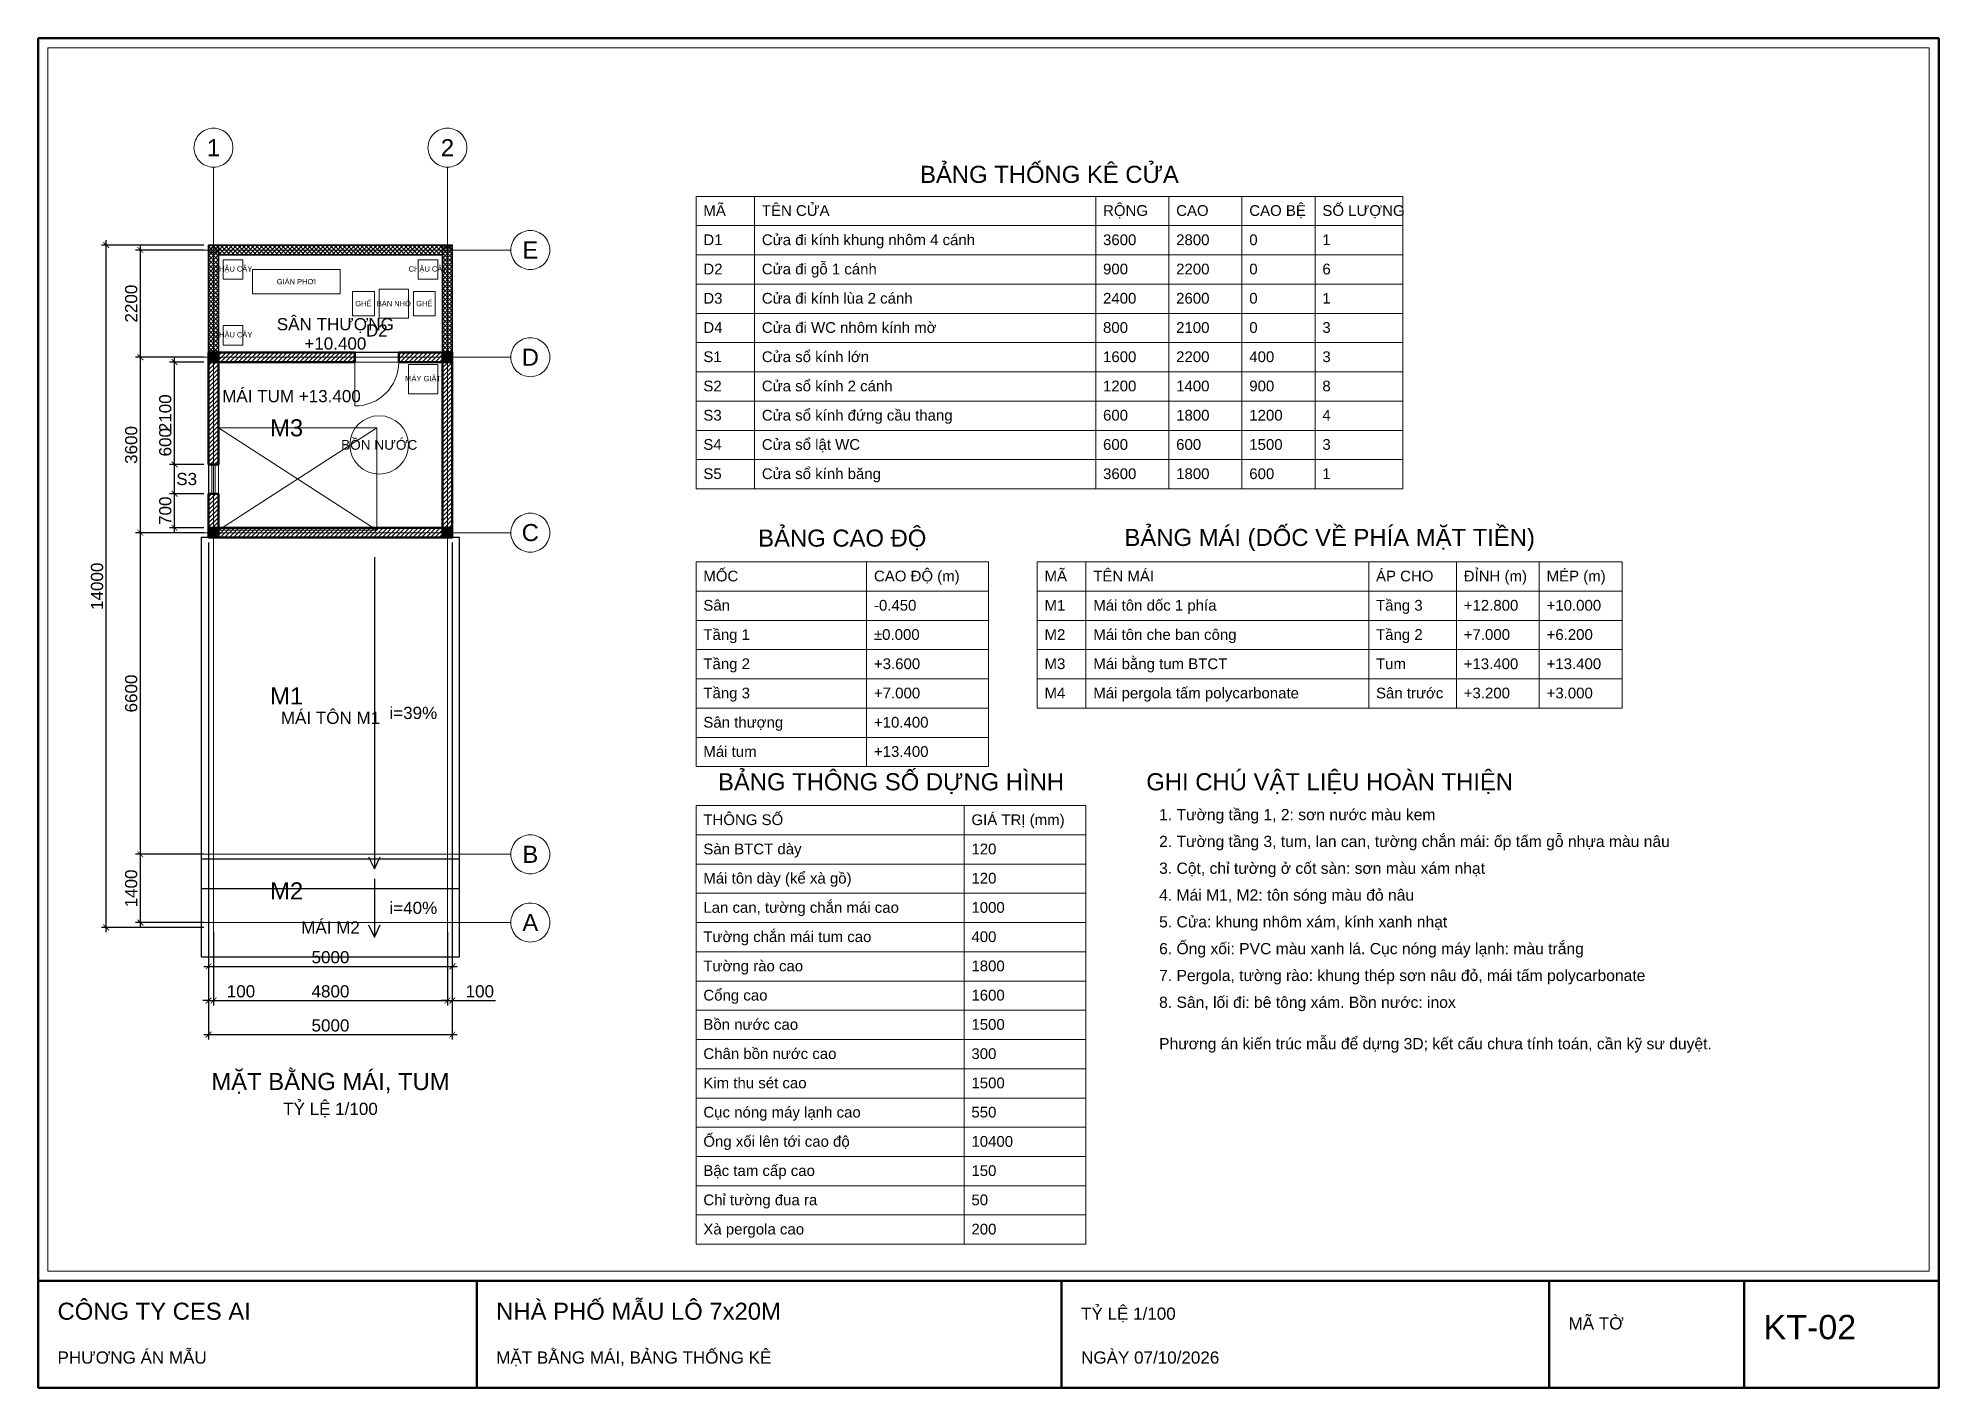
# Paper-space layout 'KT-02' of a CAD drawing. Header units: millimetres. Extents: x 20 to 410, y 10 to 287.
# The model-space entities are those that its viewports show. They can reach past a viewport. Long polylines and large blocks are cut down to what shows.
import ezdxf

# ---------------------------------------------------------------- set-up
doc = ezdxf.new("R2010")
doc.units = ezdxf.units.MM
doc.header["$LTSCALE"] = 50
doc.linetypes.add('CENTER', pattern=[50.8, 31.75, -6.35, 6.35, -6.35])
doc.linetypes.add('DASHED', pattern=[19.05, 12.7, -6.35])
for name, color, linetype, lineweight in [('BANG', 7, 'Continuous', 18), ('BANG-CAO-DO', 7, 'Continuous', 13), ('BANG-CUA', 7, 'Continuous', 13), ('BANG-MAI', 7, 'Continuous', 13), ('BANG-THONG-SO', 7, 'Continuous', 13), ('BON-NUOC', 5, 'Continuous', 18), ('CHU', 7, 'Continuous', 18), ('COT', 7, 'Continuous', 50), ('CUA', 4, 'Continuous', 18), ('GHI-CHU-VAT-LIEU', 7, 'Continuous', 13), ('HATCH', 8, 'Continuous', 13), ('KHUNG', 7, 'Continuous', 50), ('KICH-THUOC', 3, 'Continuous', 13), ('KIM-THU-SET', 1, 'Continuous', 18), ('KY-HIEU-CUA', 4, 'Continuous', 18), ('LAN-CAN', 30, 'Continuous', 35), ('MAI', 1, 'DASHED', 25), ('NOI-THAT', 8, 'Continuous', 13), ('NOI-THAT-TEN', 8, 'Continuous', 9), ('SAN', 8, 'Continuous', 13), ('SAN-LO', 8, 'DASHED', 13), ('TRUC', 1, 'CENTER', 13), ('TUONG', 7, 'Continuous', 50)]:
    doc.layers.add(name, color=color, linetype=linetype, lineweight=lineweight)
doc.styles.add('ARIAL', font='arial.ttf')
doc.styles.get("Standard").update_dxf_attribs({"font": 'arial.ttf'})
doc.dimstyles.new('ISO-25', dxfattribs={"dimtxt": 2.5, "dimasz": 2.5, "dimexe": 1.25, "dimexo": 0.625, "dimtad": 1, "dimtxsty": 'Standard', "dimcen": 2.5, "dimadec": 0, "dimazin": 0, "dimtfac": 1, "dimtmove": 0, "dimatfit": 3, "dimfxl": 1, "dimarcsym": 0})

# ---------------------------------------------------------------- blocks, each defined once
blk = doc.blocks.new('_ArchTick')
at = {"color": 0, "linetype": 'ByBlock', "const_width": 0.15}
blk.add_lwpolyline([(-0.5, -0.5), (0.5, 0.5)], dxfattribs=at)
blk = doc.blocks.new('*D467')
at = {"layer": 'Defpoints', "color": 0, "transparency": 16777216}
for p in [(39300, 8900), (40000, 8900), (40000, 8200)]:
    blk.add_point(p, dxfattribs=at)
at = {"layer": 'KICH-THUOC', "color": 0, "lineweight": -2, "transparency": 16777216}
for p, q in [((39300, 8100), (39300, 9000)), ((39900, 8900), (39200, 8900)), ((39900, 8200), (39200, 8200))]:
    blk.add_line(p, q, dxfattribs=at)
at = {"layer": 'KICH-THUOC', "color": 0, "lineweight": -2, "transparency": 16777216, "xscale": 120, "yscale": 120, "zscale": 120}
for p, rotation in [((39300, 8900), 90), ((39300, 8200), 270)]:
    blk.add_blockref('_ArchTick', p, dxfattribs=dict(at, rotation=rotation))
at = {"layer": 'KICH-THUOC', "color": 0, "transparency": 16777216, "insert": (39112, 8550), "char_height": 250, "attachment_point": 5, "rotation": 90, "style": 'ARIAL'}
blk.add_mtext('700', dxfattribs=at)
blk = doc.blocks.new('*D468')
at = {"layer": 'Defpoints', "color": 0, "transparency": 16777216}
for p in [(39300, 9500), (40000, 9500), (40000, 8900)]:
    blk.add_point(p, dxfattribs=at)
at = {"layer": 'KICH-THUOC', "color": 0, "lineweight": -2, "transparency": 16777216}
for p, q in [((39300, 9500), (39300, 10293)), ((39900, 9500), (39200, 9500)), ((39300, 8800), (39300, 9500)), ((39900, 8900), (39200, 8900))]:
    blk.add_line(p, q, dxfattribs=at)
at = {"layer": 'KICH-THUOC', "color": 0, "lineweight": -2, "transparency": 16777216, "xscale": 120, "yscale": 120, "zscale": 120}
for p, rotation in [((39300, 9500), 90), ((39300, 8900), 270)]:
    blk.add_blockref('_ArchTick', p, dxfattribs=dict(at, rotation=rotation))
at = {"layer": 'KICH-THUOC', "color": 0, "transparency": 16777216, "insert": (39112, 9956), "char_height": 250, "attachment_point": 5, "rotation": 90, "style": 'ARIAL'}
blk.add_mtext('600', dxfattribs=at)
blk = doc.blocks.new('*D469')
at = {"layer": 'Defpoints', "color": 0, "transparency": 16777216}
for p in [(39300, 11600), (40000, 11600), (40000, 9500)]:
    blk.add_point(p, dxfattribs=at)
at = {"layer": 'KICH-THUOC', "color": 0, "lineweight": -2, "transparency": 16777216}
for p, q in [((39300, 9400), (39300, 11700)), ((39900, 11600), (39200, 11600)), ((39900, 9500), (39200, 9500))]:
    blk.add_line(p, q, dxfattribs=at)
at = {"layer": 'KICH-THUOC', "color": 0, "lineweight": -2, "transparency": 16777216, "xscale": 120, "yscale": 120, "zscale": 120}
for p, rotation in [((39300, 11600), 90), ((39300, 9500), 270)]:
    blk.add_blockref('_ArchTick', p, dxfattribs=dict(at, rotation=rotation))
at = {"layer": 'KICH-THUOC', "color": 0, "transparency": 16777216, "insert": (39112, 10550), "char_height": 250, "attachment_point": 5, "rotation": 90, "style": 'ARIAL'}
blk.add_mtext('2100', dxfattribs=at)
blk = doc.blocks.new('*D470')
at = {"layer": 'Defpoints', "color": 0, "transparency": 16777216}
for p in [(38600, 1500), (40000, 1500), (40000, 100)]:
    blk.add_point(p, dxfattribs=at)
at = {"layer": 'KICH-THUOC', "color": 0, "lineweight": -2, "transparency": 16777216}
for p, q in [((38600, 0), (38600, 1600)), ((39900, 1500), (38500, 1500)), ((39900, 100), (38500, 100))]:
    blk.add_line(p, q, dxfattribs=at)
at = {"layer": 'KICH-THUOC', "color": 0, "lineweight": -2, "transparency": 16777216, "xscale": 120, "yscale": 120, "zscale": 120}
for p, rotation in [((38600, 1500), 90), ((38600, 100), 270)]:
    blk.add_blockref('_ArchTick', p, dxfattribs=dict(at, rotation=rotation))
at = {"layer": 'KICH-THUOC', "color": 0, "transparency": 16777216, "insert": (38412, 800), "char_height": 250, "attachment_point": 5, "rotation": 90, "style": 'ARIAL'}
blk.add_mtext('1400', dxfattribs=at)
blk = doc.blocks.new('*D471')
at = {"layer": 'Defpoints', "color": 0, "transparency": 16777216}
for p in [(38600, 8100), (40000, 8100), (40000, 1500)]:
    blk.add_point(p, dxfattribs=at)
at = {"layer": 'KICH-THUOC', "color": 0, "lineweight": -2, "transparency": 16777216}
for p, q in [((38600, 1400), (38600, 8200)), ((39900, 8100), (38500, 8100)), ((39900, 1500), (38500, 1500))]:
    blk.add_line(p, q, dxfattribs=at)
at = {"layer": 'KICH-THUOC', "color": 0, "lineweight": -2, "transparency": 16777216, "xscale": 120, "yscale": 120, "zscale": 120}
for p, rotation in [((38600, 8100), 90), ((38600, 1500), 270)]:
    blk.add_blockref('_ArchTick', p, dxfattribs=dict(at, rotation=rotation))
at = {"layer": 'KICH-THUOC', "color": 0, "transparency": 16777216, "insert": (38412, 4800), "char_height": 250, "attachment_point": 5, "rotation": 90, "style": 'ARIAL'}
blk.add_mtext('6600', dxfattribs=at)
blk = doc.blocks.new('*D472')
at = {"layer": 'Defpoints', "color": 0, "transparency": 16777216}
for p in [(38600, 11700), (40000, 11700), (40000, 8100)]:
    blk.add_point(p, dxfattribs=at)
at = {"layer": 'KICH-THUOC', "color": 0, "lineweight": -2, "transparency": 16777216}
for p, q in [((39900, 11700), (38500, 11700)), ((38600, 8000), (38600, 11800)), ((39900, 8100), (38500, 8100))]:
    blk.add_line(p, q, dxfattribs=at)
at = {"layer": 'KICH-THUOC', "color": 0, "lineweight": -2, "transparency": 16777216, "xscale": 120, "yscale": 120, "zscale": 120}
for p, rotation in [((38600, 11700), 90), ((38600, 8100), 270)]:
    blk.add_blockref('_ArchTick', p, dxfattribs=dict(at, rotation=rotation))
at = {"layer": 'KICH-THUOC', "color": 0, "transparency": 16777216, "insert": (38412, 9900), "char_height": 250, "attachment_point": 5, "rotation": 90, "style": 'ARIAL'}
blk.add_mtext('3600', dxfattribs=at)
blk = doc.blocks.new('*D473')
at = {"layer": 'Defpoints', "color": 0, "transparency": 16777216}
for p in [(38600, 13900), (40000, 13900), (40000, 11700)]:
    blk.add_point(p, dxfattribs=at)
at = {"layer": 'KICH-THUOC', "color": 0, "lineweight": -2, "transparency": 16777216}
for p, q in [((39900, 13900), (38500, 13900)), ((38600, 11600), (38600, 14000)), ((39900, 11700), (38500, 11700))]:
    blk.add_line(p, q, dxfattribs=at)
at = {"layer": 'KICH-THUOC', "color": 0, "lineweight": -2, "transparency": 16777216, "xscale": 120, "yscale": 120, "zscale": 120}
for p, rotation in [((38600, 13900), 90), ((38600, 11700), 270)]:
    blk.add_blockref('_ArchTick', p, dxfattribs=dict(at, rotation=rotation))
at = {"layer": 'KICH-THUOC', "color": 0, "transparency": 16777216, "insert": (38412, 12800), "char_height": 250, "attachment_point": 5, "rotation": 90, "style": 'ARIAL'}
blk.add_mtext('2200', dxfattribs=at)
blk = doc.blocks.new('*D474')
at = {"layer": 'Defpoints', "color": 0, "transparency": 16777216}
for p in [(37900, 14000), (40000, 14000), (40000, 0)]:
    blk.add_point(p, dxfattribs=at)
at = {"layer": 'KICH-THUOC', "color": 0, "lineweight": -2, "transparency": 16777216}
for p, q in [((37900, -100), (37900, 14100)), ((39900, 14000), (37800, 14000)), ((39900, 0), (37800, 0))]:
    blk.add_line(p, q, dxfattribs=at)
at = {"layer": 'KICH-THUOC', "color": 0, "lineweight": -2, "transparency": 16777216, "xscale": 120, "yscale": 120, "zscale": 120}
for p, rotation in [((37900, 14000), 90), ((37900, 0), 270)]:
    blk.add_blockref('_ArchTick', p, dxfattribs=dict(at, rotation=rotation))
at = {"layer": 'KICH-THUOC', "color": 0, "transparency": 16777216, "insert": (37712, 7000), "char_height": 250, "attachment_point": 5, "rotation": 90, "style": 'ARIAL'}
blk.add_mtext('14000', dxfattribs=at)
blk = doc.blocks.new('*D475')
at = {"layer": 'Defpoints', "color": 0, "transparency": 16777216}
for p in [(40000, 8000), (45000, 8000), (45000, -800)]:
    blk.add_point(p, dxfattribs=at)
at = {"layer": 'KICH-THUOC', "color": 0, "lineweight": -2, "transparency": 16777216}
for p, q in [((40000, 7900), (40000, -900)), ((45000, 7900), (45000, -900)), ((39900, -800), (45100, -800))]:
    blk.add_line(p, q, dxfattribs=at)
at = {"layer": 'KICH-THUOC', "color": 0, "lineweight": -2, "transparency": 16777216, "xscale": 120, "yscale": 120, "zscale": 120, "rotation": 180}
blk.add_blockref('_ArchTick', (40000, -800), dxfattribs=at)
at = {"layer": 'KICH-THUOC', "color": 0, "lineweight": -2, "transparency": 16777216, "xscale": 120, "yscale": 120, "zscale": 120}
blk.add_blockref('_ArchTick', (45000, -800), dxfattribs=at)
at = {"layer": 'KICH-THUOC', "color": 0, "transparency": 16777216, "insert": (42500, -612), "char_height": 250, "attachment_point": 5, "style": 'ARIAL'}
blk.add_mtext('5000', dxfattribs=at)
blk = doc.blocks.new('*D476')
at = {"layer": 'Defpoints', "color": 0, "transparency": 16777216}
for p in [(40000, 0), (40100, 0), (40100, -1500)]:
    blk.add_point(p, dxfattribs=at)
at = {"layer": 'KICH-THUOC', "color": 0, "lineweight": -2, "transparency": 16777216}
for p, q in [((40000, -100), (40000, -1600)), ((40100, -100), (40100, -1600)), ((40000, -1500), (39880, -1500)), ((40000, -1500), (40100, -1500)), ((40100, -1500), (40988, -1500))]:
    blk.add_line(p, q, dxfattribs=at)
at = {"layer": 'KICH-THUOC', "color": 0, "lineweight": -2, "transparency": 16777216, "xscale": 120, "yscale": 120, "zscale": 120}
blk.add_blockref('_ArchTick', (40000, -1500), dxfattribs=at)
at = {"layer": 'KICH-THUOC', "color": 0, "lineweight": -2, "transparency": 16777216, "xscale": 120, "yscale": 120, "zscale": 120, "rotation": 180}
blk.add_blockref('_ArchTick', (40100, -1500), dxfattribs=at)
at = {"layer": 'KICH-THUOC', "color": 0, "transparency": 16777216, "insert": (40664, -1312), "char_height": 250, "attachment_point": 5, "style": 'ARIAL'}
blk.add_mtext('100', dxfattribs=at)
blk = doc.blocks.new('*D477')
at = {"layer": 'Defpoints', "color": 0, "transparency": 16777216}
for p in [(40100, 0), (44900, 0), (44900, -1500)]:
    blk.add_point(p, dxfattribs=at)
at = {"layer": 'KICH-THUOC', "color": 0, "lineweight": -2, "transparency": 16777216}
for p, q in [((40100, -100), (40100, -1600)), ((44900, -100), (44900, -1600)), ((40000, -1500), (45000, -1500))]:
    blk.add_line(p, q, dxfattribs=at)
at = {"layer": 'KICH-THUOC', "color": 0, "lineweight": -2, "transparency": 16777216, "xscale": 120, "yscale": 120, "zscale": 120, "rotation": 180}
blk.add_blockref('_ArchTick', (40100, -1500), dxfattribs=at)
at = {"layer": 'KICH-THUOC', "color": 0, "lineweight": -2, "transparency": 16777216, "xscale": 120, "yscale": 120, "zscale": 120}
blk.add_blockref('_ArchTick', (44900, -1500), dxfattribs=at)
at = {"layer": 'KICH-THUOC', "color": 0, "transparency": 16777216, "insert": (42500, -1312), "char_height": 250, "attachment_point": 5, "style": 'ARIAL'}
blk.add_mtext('4800', dxfattribs=at)
blk = doc.blocks.new('*D478')
at = {"layer": 'Defpoints', "color": 0, "transparency": 16777216}
for p in [(44900, 0), (45000, 0), (45000, -1500)]:
    blk.add_point(p, dxfattribs=at)
at = {"layer": 'KICH-THUOC', "color": 0, "lineweight": -2, "transparency": 16777216}
for p, q in [((44900, -100), (44900, -1600)), ((45000, -100), (45000, -1600)), ((44900, -1500), (44780, -1500)), ((44900, -1500), (45000, -1500)), ((45000, -1500), (45888, -1500))]:
    blk.add_line(p, q, dxfattribs=at)
at = {"layer": 'KICH-THUOC', "color": 0, "lineweight": -2, "transparency": 16777216, "xscale": 120, "yscale": 120, "zscale": 120}
blk.add_blockref('_ArchTick', (44900, -1500), dxfattribs=at)
at = {"layer": 'KICH-THUOC', "color": 0, "lineweight": -2, "transparency": 16777216, "xscale": 120, "yscale": 120, "zscale": 120, "rotation": 180}
blk.add_blockref('_ArchTick', (45000, -1500), dxfattribs=at)
at = {"layer": 'KICH-THUOC', "color": 0, "transparency": 16777216, "insert": (45564, -1312), "char_height": 250, "attachment_point": 5, "style": 'ARIAL'}
blk.add_mtext('100', dxfattribs=at)
blk = doc.blocks.new('*D479')
at = {"layer": 'Defpoints', "color": 0, "transparency": 16777216}
for p in [(40000, 0), (45000, 0), (45000, -2200)]:
    blk.add_point(p, dxfattribs=at)
at = {"layer": 'KICH-THUOC', "color": 0, "lineweight": -2, "transparency": 16777216}
for p, q in [((40000, -100), (40000, -2300)), ((45000, -100), (45000, -2300)), ((39900, -2200), (45100, -2200))]:
    blk.add_line(p, q, dxfattribs=at)
at = {"layer": 'KICH-THUOC', "color": 0, "lineweight": -2, "transparency": 16777216, "xscale": 120, "yscale": 120, "zscale": 120, "rotation": 180}
blk.add_blockref('_ArchTick', (40000, -2200), dxfattribs=at)
at = {"layer": 'KICH-THUOC', "color": 0, "lineweight": -2, "transparency": 16777216, "xscale": 120, "yscale": 120, "zscale": 120}
blk.add_blockref('_ArchTick', (45000, -2200), dxfattribs=at)
at = {"layer": 'KICH-THUOC', "color": 0, "transparency": 16777216, "insert": (42500, -2012), "char_height": 250, "attachment_point": 5, "style": 'ARIAL'}
blk.add_mtext('5000', dxfattribs=at)

msp = doc.modelspace()

# ---------------------------------------------------------------- hatches: boundary and pattern name
at = {"layer": 'COT'}
for points in [[(40000, 11600), (40200, 11600), (40200, 11800), (40000, 11800)], [(44800, 11600), (45000, 11600), (45000, 11800), (44800, 11800)], [(40000, 8000), (40200, 8000), (40200, 8200), (40000, 8200)], [(44800, 8000), (45000, 8000), (45000, 8200), (44800, 8200)]]:
    msp.add_hatch(color=256, dxfattribs=at).paths.add_polyline_path(points)
at = {"layer": 'HATCH'}
h = msp.add_hatch(dxfattribs=at)
h.set_pattern_fill('ANSI37', color=256, scale=20, style=0)
h.paths.add_polyline_path([(40000, 11800), (40200, 11800), (40200, 14000), (40000, 14000)])
h = msp.add_hatch(dxfattribs=at)
h.set_pattern_fill('ANSI37', color=256, scale=20, style=0)
h.paths.add_polyline_path([(40200, 13800), (44800, 13800), (44800, 14000), (40200, 14000)])
h = msp.add_hatch(dxfattribs=at)
h.set_pattern_fill('ANSI37', color=256, scale=20, style=0)
h.paths.add_polyline_path([(44800, 11800), (45000, 11800), (45000, 14000), (44800, 14000)])
h = msp.add_hatch(dxfattribs=at)
h.set_pattern_fill('ANSI31', color=256, scale=20, style=0)
h.paths.add_polyline_path([(40200, 11600), (43000, 11600), (43000, 11800), (40200, 11800)])
h = msp.add_hatch(dxfattribs=at)
h.set_pattern_fill('ANSI31', color=256, scale=20, style=0)
h.paths.add_polyline_path([(43900, 11600), (44800, 11600), (44800, 11800), (43900, 11800)])
h = msp.add_hatch(dxfattribs=at)
h.set_pattern_fill('ANSI31', color=256, scale=20, style=0)
h.paths.add_polyline_path([(40000, 9500), (40200, 9500), (40200, 11600), (40000, 11600)])
h = msp.add_hatch(dxfattribs=at)
h.set_pattern_fill('ANSI31', color=256, scale=20, style=0)
h.paths.add_polyline_path([(44800, 8200), (45000, 8200), (45000, 11600), (44800, 11600)])
h = msp.add_hatch(dxfattribs=at)
h.set_pattern_fill('ANSI31', color=256, scale=20, style=0)
h.paths.add_polyline_path([(40000, 8200), (40200, 8200), (40200, 8900), (40000, 8900)])
h = msp.add_hatch(dxfattribs=at)
h.set_pattern_fill('ANSI31', color=256, scale=20, style=0)
h.paths.add_polyline_path([(40200, 8000), (44800, 8000), (44800, 8200), (40200, 8200)])

# ---------------------------------------------------------------- linework, layer by layer
at = {"layer": 'BANG'}
for p, q in [((50000, 15000), (64500, 15000)), ((50000, 15000), (50000, 9000)), ((51200, 15000), (51200, 9000)), ((58200, 15000), (58200, 9000)), ((59700, 15000), (59700, 9000)), ((61200, 15000), (61200, 9000)), ((62700, 15000), (62700, 9000)), ((64500, 15000), (64500, 9000)), ((50000, 14400), (64500, 14400)), ((50000, 13800), (64500, 13800)), ((50000, 13200), (64500, 13200)), ((50000, 12600), (64500, 12600)), ((50000, 12000), (64500, 12000)), ((50000, 11400), (64500, 11400)), ((50000, 10800), (64500, 10800)), ((50000, 10200), (64500, 10200)), ((50000, 9600), (64500, 9600)), ((50000, 9000), (64500, 9000)), ((50000, 7500), (56000, 7500)), ((50000, 7500), (50000, 3300)), ((53500, 7500), (53500, 3300)), ((56000, 7500), (56000, 3300)), ((57000, 7500), (69000, 7500)), ((57000, 7500), (57000, 4500)), ((58000, 7500), (58000, 4500)), ((63800, 7500), (63800, 4500)), ((65600, 7500), (65600, 4500)), ((67300, 7500), (67300, 4500)), ((69000, 7500), (69000, 4500)), ((50000, 6900), (56000, 6900)), ((57000, 6900), (69000, 6900)), ((50000, 6300), (56000, 6300)), ((57000, 6300), (69000, 6300)), ((50000, 5700), (56000, 5700)), ((57000, 5700), (69000, 5700)), ((50000, 5100), (56000, 5100)), ((57000, 5100), (69000, 5100)), ((50000, 4500), (56000, 4500)), ((57000, 4500), (69000, 4500)), ((50000, 3900), (56000, 3900)), ((50000, 3300), (56000, 3300)), ((50000, 2500), (58000, 2500)), ((50000, 2500), (50000, -6500)), ((55500, 2500), (55500, -6500)), ((58000, 2500), (58000, -6500)), ((50000, 1900), (58000, 1900)), ((50000, 1300), (58000, 1300)), ((50000, 700), (58000, 700)), ((50000, 100), (58000, 100)), ((50000, -500), (58000, -500)), ((50000, -1100), (58000, -1100)), ((50000, -1700), (58000, -1700)), ((50000, -2300), (58000, -2300)), ((50000, -2900), (58000, -2900)), ((50000, -3500), (58000, -3500)), ((50000, -4100), (58000, -4100)), ((50000, -4700), (58000, -4700)), ((50000, -5300), (58000, -5300)), ((50000, -5900), (58000, -5900)), ((50000, -6500), (58000, -6500))]:
    msp.add_line(p, q, dxfattribs=at)
at = {"layer": 'BON-NUOC'}
msp.add_circle((43500, 9900), 600, dxfattribs=at)
at = {"layer": 'COT'}
for points in [[(40000, 11600), (40200, 11600), (40200, 11800), (40000, 11800)], [(44800, 11600), (45000, 11600), (45000, 11800), (44800, 11800)], [(40000, 8000), (40200, 8000), (40200, 8200), (40000, 8200)], [(44800, 8000), (45000, 8000), (45000, 8200), (44800, 8200)]]:
    msp.add_lwpolyline(points, close=True, dxfattribs=at)
at = {"layer": 'CUA'}
for p, q in [((43000, 11600), (43000, 10700)), ((40066.7, 8900), (40066.7, 9500)), ((40133.3, 8900), (40133.3, 9500))]:
    msp.add_line(p, q, dxfattribs=at)
for points in [[(43000, 11600), (43900, 11600), (43900, 11800), (43000, 11800)], [(40000, 8900), (40200, 8900), (40200, 9500), (40000, 9500)]]:
    msp.add_lwpolyline(points, close=True, dxfattribs=at)
msp.add_arc((43000, 11600), 900, 270, 0, dxfattribs=at)
at = {"layer": 'KIM-THU-SET'}
for centre in [(40100, 13900), (44900, 13900), (40100, 11700), (44900, 11700), (40100, 8100), (44900, 8100)]:
    msp.add_circle(centre, 60, dxfattribs=at)
at = {"layer": 'LAN-CAN'}
for points in [[(40000, 11800), (40200, 11800), (40200, 14000), (40000, 14000)], [(40200, 13800), (44800, 13800), (44800, 14000), (40200, 14000)], [(44800, 11800), (45000, 11800), (45000, 14000), (44800, 14000)]]:
    msp.add_lwpolyline(points, close=True, dxfattribs=at)
at = {"layer": 'MAI'}
for p, q in [((43400, 7600), (43400, 1200)), ((43400, 1000), (43400, -200))]:
    msp.add_line(p, q, dxfattribs=at)
for points in [[(40000, 8000), (45000, 8000), (45000, 11800), (40000, 11800)], [(39850, 800), (45150, 800), (45150, 8000), (39850, 8000)], [(39850, -600), (45150, -600), (45150, 1400), (39850, 1400)]]:
    msp.add_lwpolyline(points, close=True, dxfattribs=at)
for points in [[(43280, 1450), (43400, 1200), (43520, 1450)], [(43280, 50), (43400, -200), (43520, 50)]]:
    msp.add_lwpolyline(points, dxfattribs=at)
at = {"layer": 'NOI-THAT'}
for points in [[(40300, 13300), (40700, 13300), (40700, 13700), (40300, 13700)], [(44300, 13300), (44700, 13300), (44700, 13700), (44300, 13700)], [(40900, 13000), (42700, 13000), (42700, 13500), (40900, 13500)], [(42950, 12550), (43400, 12550), (43400, 13050), (42950, 13050)], [(43500, 12500), (44100, 12500), (44100, 13100), (43500, 13100)], [(44200, 12550), (44650, 12550), (44650, 13050), (44200, 13050)], [(40300, 11950), (40700, 11950), (40700, 12350), (40300, 12350)], [(44100, 10950), (44700, 10950), (44700, 11550), (44100, 11550)]]:
    msp.add_lwpolyline(points, close=True, dxfattribs=at)
at = {"layer": 'SAN'}
msp.add_lwpolyline([(40000, 8000), (45000, 8000), (45000, 14000), (40000, 14000)], close=True, dxfattribs=at)
at = {"layer": 'SAN-LO'}
for p, q in [((40200, 8150), (43450, 10250)), ((40200, 10250), (43450, 8150))]:
    msp.add_line(p, q, dxfattribs=at)
msp.add_lwpolyline([(40200, 8150), (43450, 8150), (43450, 10250), (40200, 10250)], close=True, dxfattribs=at)
at = {"layer": 'TRUC'}
for p, q in [((40100, -1200), (40100, 15600)), ((44900, -1200), (44900, 15600)), ((38800, 13900), (46200, 13900)), ((38800, 11700), (46200, 11700)), ((38800, 8100), (46200, 8100)), ((38800, 1500), (46200, 1500)), ((38800, 100), (46200, 100))]:
    msp.add_line(p, q, dxfattribs=at)
for centre in [(40100, 16000), (44900, 16000), (46600, 13900), (46600, 11700), (46600, 8100), (46600, 1500), (46600, 100)]:
    msp.add_circle(centre, 400, dxfattribs=at)
at = {"layer": 'TUONG'}
for points in [[(40200, 11600), (43000, 11600), (43000, 11800), (40200, 11800)], [(43900, 11600), (44800, 11600), (44800, 11800), (43900, 11800)], [(40000, 9500), (40200, 9500), (40200, 11600), (40000, 11600)], [(44800, 8200), (45000, 8200), (45000, 11600), (44800, 11600)], [(40000, 8200), (40200, 8200), (40200, 8900), (40000, 8900)], [(40200, 8000), (44800, 8000), (44800, 8200), (40200, 8200)]]:
    msp.add_lwpolyline(points, close=True, dxfattribs=at)

# ---------------------------------------------------------------- texts
at = {"layer": 'BANG', "style": 'ARIAL'}
for s, p in [('MÃ', (50150, 14600)), ('TÊN CỬA', (51350, 14600)), ('RỘNG', (58350, 14600)), ('CAO', (59850, 14600)), ('CAO BỆ', (61350, 14600)), ('SỐ LƯỢNG', (62850, 14600)), ('MỐC', (50150, 7100)), ('CAO ĐỘ (m)', (53650, 7100)), ('MÃ', (57150, 7100)), ('TÊN MÁI', (58150, 7100)), ('ÁP CHO', (63950, 7100)), ('ĐỈNH (m)', (65750, 7100)), ('MÉP (m)', (67450, 7100)), ('THÔNG SỐ', (50150, 2100)), ('GIÁ TRỊ (mm)', (55650, 2100))]:
    msp.add_text(s, height=220, dxfattribs=at).set_placement(p)
at = {"layer": 'BANG-CAO-DO', "style": 'ARIAL'}
for s, p in [('Sân', (50150, 6500)), ('-0.450', (53650, 6500)), ('Tầng 1', (50150, 5900)), ('±0.000', (53650, 5900)), ('Tầng 2', (50150, 5300)), ('+3.600', (53650, 5300)), ('Tầng 3', (50150, 4700)), ('+7.000', (53650, 4700)), ('Sân thượng', (50150, 4100)), ('+10.400', (53650, 4100)), ('Mái tum', (50150, 3500)), ('+13.400', (53650, 3500))]:
    msp.add_text(s, height=220, dxfattribs=at).set_placement(p)
at = {"layer": 'BANG-CUA', "style": 'ARIAL'}
for s, p in [('D1', (50150, 14000)), ('Cửa đi kính khung nhôm 4 cánh', (51350, 14000)), ('3600', (58350, 14000)), ('2800', (59850, 14000)), ('0', (61350, 14000)), ('1', (62850, 14000)), ('Cửa đi gỗ 1 cánh', (51350, 13400)), ('D2', (50150, 13400)), ('900', (58350, 13400)), ('2200', (59850, 13400)), ('0', (61350, 13400)), ('6', (62850, 13400)), ('D3', (50150, 12800)), ('Cửa đi kính lùa 2 cánh', (51350, 12800)), ('2400', (58350, 12800)), ('2600', (59850, 12800)), ('0', (61350, 12800)), ('1', (62850, 12800)), ('D4', (50150, 12200)), ('Cửa đi WC nhôm kính mờ', (51350, 12200)), ('800', (58350, 12200)), ('2100', (59850, 12200)), ('0', (61350, 12200)), ('3', (62850, 12200)), ('S1', (50150, 11600)), ('Cửa sổ kính lớn', (51350, 11600)), ('1600', (58350, 11600)), ('2200', (59850, 11600)), ('400', (61350, 11600)), ('3', (62850, 11600)), ('S2', (50150, 11000)), ('Cửa sổ kính 2 cánh', (51350, 11000)), ('1200', (58350, 11000)), ('1400', (59850, 11000)), ('900', (61350, 11000)), ('8', (62850, 11000)), ('S3', (50150, 10400)), ('Cửa sổ kính đứng cầu thang', (51350, 10400)), ('600', (58350, 10400)), ('1800', (59850, 10400)), ('1200', (61350, 10400)), ('4', (62850, 10400)), ('S4', (50150, 9800)), ('Cửa sổ lật WC', (51350, 9800)), ('600', (58350, 9800)), ('600', (59850, 9800)), ('1500', (61350, 9800)), ('3', (62850, 9800)), ('S5', (50150, 9200)), ('Cửa sổ kính băng', (51350, 9200)), ('3600', (58350, 9200)), ('1800', (59850, 9200)), ('600', (61350, 9200)), ('1', (62850, 9200))]:
    msp.add_text(s, height=220, dxfattribs=at).set_placement(p)
at = {"layer": 'BANG-MAI', "style": 'ARIAL'}
for s, p in [('M1', (57150, 6500)), ('Mái tôn dốc 1 phía', (58150, 6500)), ('Tầng 3', (63950, 6500)), ('+12.800', (65750, 6500)), ('+10.000', (67450, 6500)), ('M2', (57150, 5900)), ('Mái tôn che ban công', (58150, 5900)), ('Tầng 2', (63950, 5900)), ('+7.000', (65750, 5900)), ('+6.200', (67450, 5900)), ('M3', (57150, 5300)), ('Mái bằng tum BTCT', (58150, 5300)), ('Tum', (63950, 5300)), ('+13.400', (65750, 5300)), ('+13.400', (67450, 5300)), ('M4', (57150, 4700)), ('Mái pergola tấm polycarbonate', (58150, 4700)), ('Sân trước', (63950, 4700)), ('+3.200', (65750, 4700)), ('+3.000', (67450, 4700))]:
    msp.add_text(s, height=220, dxfattribs=at).set_placement(p)
at = {"layer": 'BANG-THONG-SO', "style": 'ARIAL'}
for s, p in [('Sàn BTCT dày', (50150, 1500)), ('120', (55650, 1500)), ('Mái tôn dày (kể xà gồ)', (50150, 900)), ('120', (55650, 900)), ('Lan can, tường chắn mái cao', (50150, 300)), ('1000', (55650, 300)), ('Tường chắn mái tum cao', (50150, -300)), ('400', (55650, -300)), ('Tường rào cao', (50150, -900)), ('1800', (55650, -900)), ('Cổng cao', (50150, -1500)), ('1600', (55650, -1500)), ('Bồn nước cao', (50150, -2100)), ('1500', (55650, -2100)), ('Chân bồn nước cao', (50150, -2700)), ('300', (55650, -2700)), ('Kim thu sét cao', (50150, -3300)), ('1500', (55650, -3300)), ('Cục nóng máy lạnh cao', (50150, -3900)), ('550', (55650, -3900)), ('Ống xối lên tới cao độ', (50150, -4500)), ('10400', (55650, -4500)), ('Bậc tam cấp cao', (50150, -5100)), ('150', (55650, -5100)), ('Chỉ tường đua ra', (50150, -5700)), ('50', (55650, -5700)), ('Xà pergola cao', (50150, -6300)), ('200', (55650, -6300))]:
    msp.add_text(s, height=220, dxfattribs=at).set_placement(p)
at = {"layer": 'BON-NUOC', "insert": (43500, 9900), "char_height": 200, "attachment_point": 5, "style": 'ARIAL'}
msp.add_mtext('BỒN NƯỚC', dxfattribs=at)
at = {"layer": 'CHU', "style": 'ARIAL'}
msp.add_text('Phương án kiến trúc mẫu để dựng 3D; kết cấu chưa tính toán, cần kỹ sư duyệt.', height=230, dxfattribs=at).set_placement((59500, -2500))
at = {"layer": 'CHU', "attachment_point": 5, "style": 'ARIAL'}
for s, insert, char_height in [('BẢNG THỐNG KÊ CỬA', (57250, 15450), 350), ('SÂN THƯỢNG', (42600, 12350), 250), ('+10.400', (42600, 11980), 250), ('MÁI TUM +13.400', (41700, 10900), 250), ('BẢNG CAO ĐỘ', (53000, 7950), 350), ('BẢNG MÁI (DỐC VỀ PHÍA MẶT TIỀN)', (63000, 7950), 350), ('MÁI TÔN M1', (42500, 4300), 250), ('BẢNG THÔNG SỐ DỰNG HÌNH', (54000, 2950), 350), ('GHI CHÚ VẬT LIỆU HOÀN THIỆN', (63000, 2950), 350), ('MÁI M2', (42500, 0), 250), ('MẶT BẰNG MÁI, TUM', (42500, -3200), 350), ('TỶ LỆ 1/100', (42500, -3750), 250)]:
    msp.add_mtext(s, dxfattribs=dict(at, insert=insert, char_height=char_height))
at = {"layer": 'GHI-CHU-VAT-LIEU', "style": 'ARIAL'}
for s, p in [('1. Tường tầng 1, 2: sơn nước màu kem', (59500, 2200)), ('2. Tường tầng 3, tum, lan can, tường chắn mái: ốp tấm gỗ nhựa màu nâu', (59500, 1650)), ('3. Cột, chỉ tường ở cốt sàn: sơn màu xám nhạt', (59500, 1100)), ('4. Mái M1, M2: tôn sóng màu đỏ nâu', (59500, 550)), ('5. Cửa: khung nhôm xám, kính xanh nhạt', (59500, 0)), ('6. Ống xối: PVC màu xanh lá. Cục nóng máy lạnh: màu trắng', (59500, -550)), ('7. Pergola, tường rào: khung thép sơn nâu đỏ, mái tấm polycarbonate', (59500, -1100)), ('8. Sân, lối đi: bê tông xám. Bồn nước: inox', (59500, -1650))]:
    msp.add_text(s, height=230, dxfattribs=at).set_placement(p)
at = {"layer": 'KY-HIEU-CUA', "char_height": 250, "attachment_point": 5, "style": 'ARIAL'}
for s, insert in [('D2', (43450, 12250)), ('S3', (39550, 9200))]:
    msp.add_mtext(s, dxfattribs=dict(at, insert=insert))
at = {"layer": 'MAI', "attachment_point": 5, "style": 'ARIAL'}
for s, insert, char_height in [('M3', (41600, 10250), 350), ('M1', (41600, 4750), 350), ('i=39%', (44200, 4400), 250), ('M2', (41600, 750), 350), ('i=40%', (44200, 400), 250)]:
    msp.add_mtext(s, dxfattribs=dict(at, insert=insert, char_height=char_height))
at = {"layer": 'NOI-THAT-TEN', "char_height": 110, "attachment_point": 5, "style": 'ARIAL'}
for s, insert in [('CHẬU CÂY', (40500, 13500)), ('GIÀN PHƠI', (41800, 13250)), ('CHẬU CÂY', (44500, 13500)), ('GHẾ', (43175, 12800)), ('BÀN NHỎ', (43800, 12800)), ('GHẾ', (44425, 12800)), ('CHẬU CÂY', (40500, 12150)), ('MÁY GIẶT', (44400, 11250))]:
    msp.add_mtext(s, dxfattribs=dict(at, insert=insert))
at = {"layer": 'TRUC', "char_height": 350, "attachment_point": 5, "style": 'ARIAL'}
for s, insert in [('1', (40100, 16000)), ('2', (44900, 16000)), ('E', (46600, 13900)), ('D', (46600, 11700)), ('C', (46600, 8100)), ('B', (46600, 1500)), ('A', (46600, 100))]:
    msp.add_mtext(s, dxfattribs=dict(at, insert=insert))

# ---------------------------------------------------------------- dimensions: what is measured, and where the dimension line sits
at = {"layer": 'KICH-THUOC'}
for base, p1, p2, picture, middle in [((37900, 14000), (40000, 0), (40000, 14000), '*D474', (37712.4, 7000)), ((38600, 13900), (40000, 11700), (40000, 13900), '*D473', (38412.4, 12800)), ((38600, 11700), (40000, 8100), (40000, 11700), '*D472', (38412.3, 9900)), ((39300, 11600), (40000, 9500), (40000, 11600), '*D469', (39112.4, 10550)), ((39300, 9500), (40000, 8900), (40000, 9500), '*D468', (39112.4, 9956.4)), ((39300, 8900), (40000, 8200), (40000, 8900), '*D467', (39112.4, 8550)), ((38600, 8100), (40000, 1500), (40000, 8100), '*D471', (38412.4, 4800)), ((38600, 1500), (40000, 100), (40000, 1500), '*D470', (38412.4, 800))]:
    dim = msp.add_linear_dim(base=base, p1=p1, p2=p2, angle=90, dimstyle='ISO-25', override={"dimtxt": 250, "dimasz": 120, "dimexe": 100, "dimexo": 100, "dimgap": 60, "dimtad": 1, "dimtih": 0, "dimtoh": 0, "dimdec": 0, "dimtxsty": 'ARIAL', "dimblk1": 'ArchTick', "dimblk2": 'ArchTick', "dimsah": 1, "dimdle": 100}, dxfattribs=at)
    dim.commit()
    dim.dimension.update_dxf_attribs({"geometry": picture, "text_midpoint": middle})
for base, p1, p2, picture, middle in [((45000, -800), (40000, 8000), (45000, 8000), '*D475', (42500, -612.4)), ((40100, -1500), (40000, 0), (40100, 0), '*D476', (40664, -1312.4)), ((45000, -2200), (40000, 0), (45000, 0), '*D479', (42500, -2012.4)), ((44900, -1500), (40100, 0), (44900, 0), '*D477', (42500, -1312.4)), ((45000, -1500), (44900, 0), (45000, 0), '*D478', (45564, -1312.4))]:
    dim = msp.add_linear_dim(base=base, p1=p1, p2=p2, dimstyle='ISO-25', override={"dimtxt": 250, "dimasz": 120, "dimexe": 100, "dimexo": 100, "dimgap": 60, "dimtad": 1, "dimtih": 0, "dimtoh": 0, "dimdec": 0, "dimtxsty": 'ARIAL', "dimblk1": 'ArchTick', "dimblk2": 'ArchTick', "dimsah": 1, "dimdle": 100}, dxfattribs=at)
    dim.commit()
    dim.dimension.update_dxf_attribs({"geometry": picture, "text_midpoint": middle})

psp = doc.layouts.new('KT-02')

# ---------------------------------------------------------------- linework, layer by layer
at = {"layer": 'KHUNG'}
for p, q in [((410, 287), (20, 287)), ((20, 287), (20, 10)), ((410, 10), (410, 287)), ((20, 32), (410, 32)), ((110, 10), (110, 32)), ((230, 10), (230, 32)), ((330, 10), (330, 32)), ((370, 10), (370, 32)), ((20, 10), (410, 10))]:
    psp.add_line(p, q, dxfattribs=at)

# ---------------------------------------------------------------- texts
at = {"layer": 'KHUNG', "style": 'ARIAL'}
for s, height, p in [('CÔNG TY CES AI', 3.5, (24, 24)), ('NHÀ PHỐ MẪU LÔ 7x20M', 3.5, (114, 24)), ('TỶ LỆ 1/100', 2.5, (234, 24)), ('MÃ TỜ', 2.5, (334, 22)), ('KT-02', 5, (374, 20)), ('PHƯƠNG ÁN MẪU', 2.5, (24, 15)), ('MẶT BẰNG MÁI, BẢNG THỐNG KÊ', 2.5, (114, 15)), ('NGÀY 07/10/2026', 2.5, (234, 15))]:
    psp.add_text(s, height=height, dxfattribs=at).set_placement(p)

# ---------------------------------------------------------------- viewports
at = {"layer": 'KHUNG'}
psp.add_viewport(center=(215, 159.5), size=(386, 251), view_center_point=(56000, 5500), view_height=25100, dxfattribs=at)

doc.saveas('drawing.dxf')
